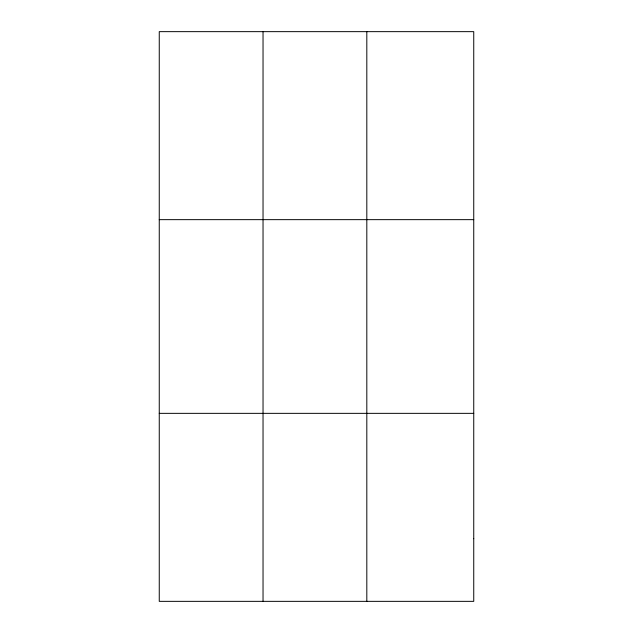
<?xml version="1.0" encoding="UTF-8"?>
<svg xmlns="http://www.w3.org/2000/svg" width="633" height="633" viewBox="0 0 633 633"><rect width="100%" height="100%" fill="white"/><g stroke="black" fill="none" stroke-linecap="round" stroke-linejoin="round"><path stroke-width="0.95" d="M263.035 601.35L263.035 31.65M366.816 601.35L366.816 31.65M159.255 219.651L473.745 219.651M159.255 413.349L473.745 413.349M473.745 538.683L473.745 601.35L159.255 601.35L159.255 31.65L473.745 31.65L473.745 538.683"/></g></svg>
